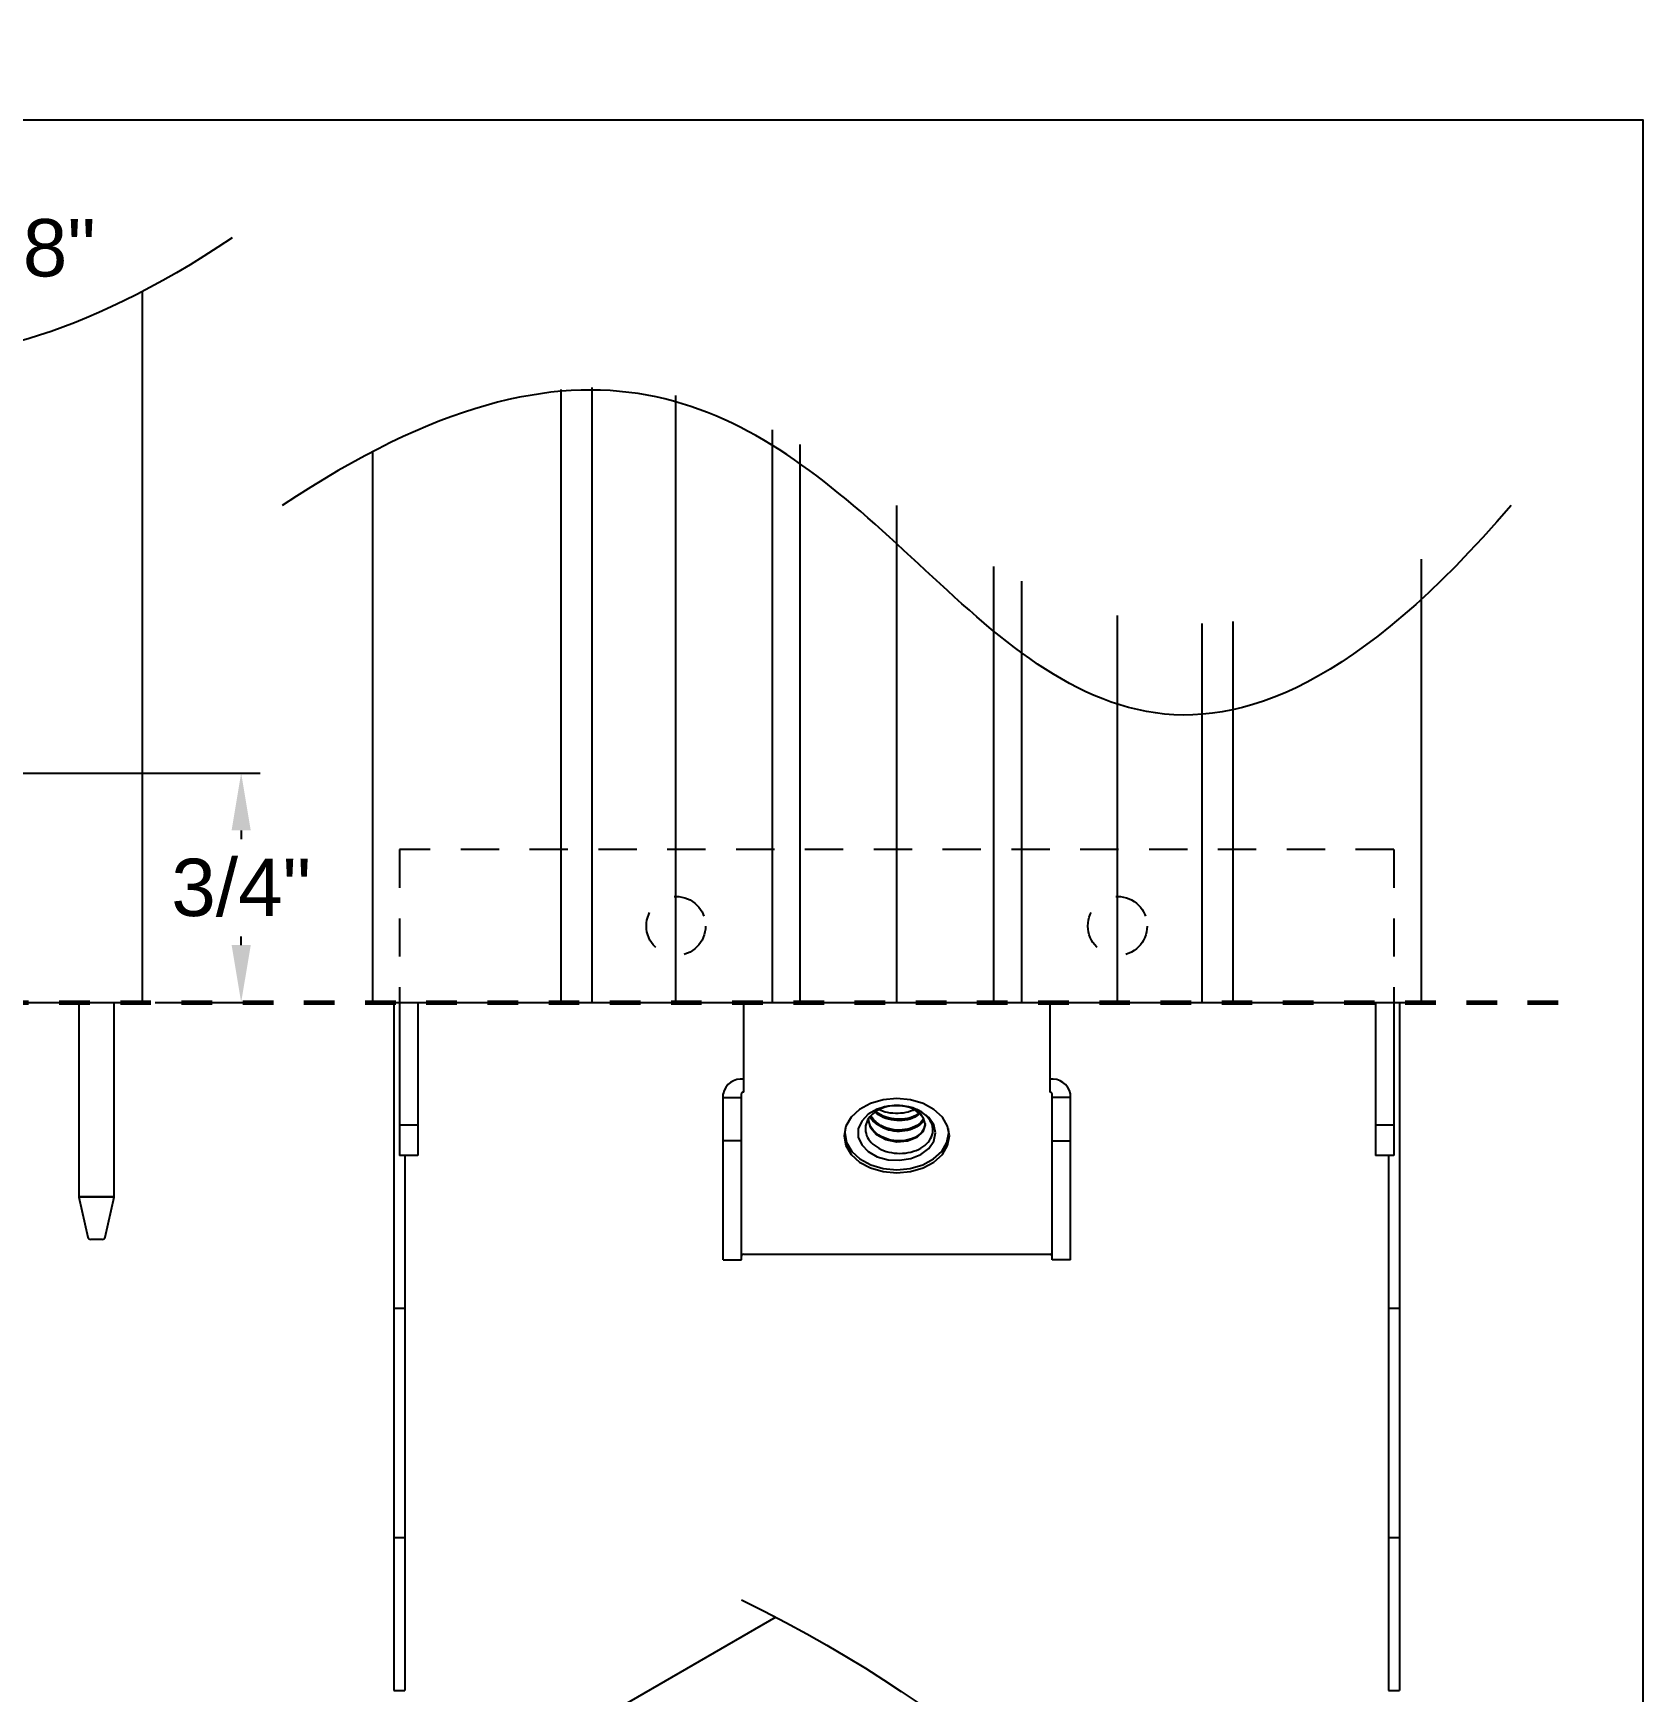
# Model space of a CAD drawing. Header units: inches. Extents: x -3.4 to 11.5, y -14.4 to 0.3.
# Drawn here: x 6.2 to 11.46, y -5.14 to 0.28 of the extents above; entities that cross this region are included whole.
import ezdxf

# ---------------------------------------------------------------- set-up
doc = ezdxf.new("R2010")
doc.units = ezdxf.units.IN
doc.header["$LTSCALE"] = 0.5
doc.header["$MEASUREMENT"] = 0
doc.linetypes.add('HIDDEN', pattern=[0.375, 0.25, -0.125])
doc.linetypes.add('PHANTOM', pattern=[0.5, 0.25, -0.05, 0.05, -0.05, 0.05, -0.05])
doc.layers.get('Defpoints').update_dxf_attribs({"linetype": 'CONTINUOUS'})
for name, color, linetype in [('Brackets', 181, 'CONTINUOUS'), ('Dimension', 10, 'CONTINUOUS'), ('FAB DWG', 221, 'CONTINUOUS'), ('Hardware', 242, 'CONTINUOUS'), ('Housing', 150, 'CONTINUOUS')]:
    doc.layers.add(name, color=color, linetype=linetype)
doc.layers.add('Text-Unprinted', color=131, linetype='CONTINUOUS', plot=False)
doc.styles.get("Standard").update_dxf_attribs({"font": 'arial.ttf'})
doc.dimstyles.new('AD_X-SectionDetails', dxfattribs={"dimtxt": 0.1875, "dimasz": 0.1875, "dimexe": 0.0625, "dimexo": 0.042969, "dimgap": 0.0625, "dimtad": 0, "dimtih": 1, "dimtoh": 1, "dimdec": 3, "dimzin": 0, "dimdsep": 46, "dimtxsty": 'Standard', "dimcen": 0.125, "dimclrd": 256, "dimclre": 256, "dimclrt": 256, "dimadec": 0, "dimazin": 0, "dimtfac": 1, "dimtdec": 3, "dimtofl": 0, "dimtmove": 0, "dimatfit": 3, "dimfxl": 1, "dimfrac": 2, "dimtolj": 1, "dimtzin": 0, "dimarcsym": 0})

# ---------------------------------------------------------------- blocks, each defined once
blk = doc.blocks.new('*D0')
at = {"layer": 'Defpoints', "color": 0, "ltscale": 0.5, "transparency": 16777216}
for p in [(4.8412, -2.1365), (6.879, -2.1365), (6.555, -2.8865)]:
    blk.add_point(p, dxfattribs=at)
at = {"layer": 'FAB DWG', "lineweight": -2, "ltscale": 0.5, "transparency": 16777216}
for p, q in [((4.8842, -2.1365), (6.9415, -2.1365)), ((6.879, -2.324), (6.879, -2.352)), ((6.879, -2.699), (6.879, -2.671)), ((6.598, -2.8865), (6.9415, -2.8865))]:
    blk.add_line(p, q, dxfattribs=at)
at = {"layer": 'FAB DWG', "ltscale": 0.5, "transparency": 16777216}
for points in [[(6.8478, -2.324), (6.9103, -2.324), (6.879, -2.1365)], [(6.8478, -2.699), (6.9103, -2.699), (6.879, -2.8865)]]:
    blk.add_solid(points, dxfattribs=at)
at = {"layer": 'FAB DWG', "ltscale": 0.5, "transparency": 16777216, "insert": (6.879, -2.5115), "char_height": 0.1875, "attachment_point": 5}
blk.add_mtext('\\A1;3/4"', dxfattribs=at)
blk = doc.blocks.new('*D1')
at = {"layer": 'Defpoints', "color": 0, "ltscale": 0.5, "transparency": 16777216}
for p in [(4.9994, -1.7286), (4.6831, -2.5444)]:
    blk.add_point(p, dxfattribs=at)
at = {"layer": 'FAB DWG', "lineweight": -2, "ltscale": 0.5, "transparency": 16777216}
for p, q in [((5.5048, -0.4248), (5.0672, -1.5537)), ((5.6923, -0.4248), (5.5048, -0.4248)), ((4.8412, -2.2615), (4.8412, -2.0115)), ((4.7162, -2.1365), (4.9662, -2.1365))]:
    blk.add_line(p, q, dxfattribs=at)
at = {"layer": 'FAB DWG', "ltscale": 0.5, "transparency": 16777216}
blk.add_solid([(5.038, -1.5424), (5.0963, -1.565), (4.9994, -1.7286)], dxfattribs=at)
at = {"layer": 'FAB DWG', "ltscale": 0.5, "transparency": 16777216, "insert": (6.0738, -0.4248), "char_height": 0.1875, "attachment_point": 5}
blk.add_mtext('\\A1;∅7/8"', dxfattribs=at)

msp = doc.modelspace()

# ---------------------------------------------------------------- linework, layer by layer
at = {"layer": 'Brackets', "linetype": 'HIDDEN', "transparency": 16777216}
for p, q in [((10.647, -2.3865), (7.397, -2.3865)), ((7.397, -2.3865), (7.397, -2.8865)), ((10.647, -2.3865), (10.647, -2.8865))]:
    msp.add_line(p, q, dxfattribs=at)
at = {"layer": 'Brackets', "transparency": 16777216}
for p, q in [((7.3783, -2.8865), (7.3783, -5.1365)), ((7.397, -2.8865), (7.397, -3.3865)), ((7.4568, -2.8865), (7.4568, -3.3865)), ((8.522, -3.1797), (8.522, -2.8865)), ((9.522, -2.8865), (9.522, -3.1797)), ((10.5872, -2.8865), (10.5872, -3.3865)), ((10.647, -2.8865), (10.647, -3.3865)), ((10.6658, -2.8865), (10.6658, -5.1365)), ((8.4542, -3.7277), (8.4542, -3.1854)), ((8.4542, -3.1974), (8.514, -3.1974)), ((8.514, -3.7277), (8.514, -3.1854)), ((9.53, -3.7277), (9.53, -3.1854)), ((9.5898, -3.1974), (9.53, -3.1974)), ((9.5898, -3.7277), (9.5898, -3.1854)), ((7.397, -3.2865), (7.4568, -3.2865)), ((9.192, -3.3132), (9.1908, -3.2988)), ((10.5872, -3.2865), (10.647, -3.2865)), ((8.514, -3.3388), (8.4542, -3.3388)), ((9.53, -3.3388), (9.5898, -3.3388)), ((7.4568, -3.3865), (7.397, -3.3865)), ((7.4142, -3.3865), (7.4142, -5.1365)), ((10.647, -3.3865), (10.5872, -3.3865)), ((10.6299, -3.3865), (10.6299, -5.1365)), ((8.4542, -3.7277), (8.514, -3.7277)), ((9.522, -3.7101), (8.522, -3.7101)), ((9.5898, -3.7277), (9.53, -3.7277)), ((7.3783, -3.8865), (7.4142, -3.8865)), ((10.6299, -3.8865), (10.6658, -3.8865)), ((7.3783, -4.6365), (7.4142, -4.6365)), ((10.6299, -4.6365), (10.6658, -4.6365)), ((7.3783, -5.1365), (7.4142, -5.1365)), ((10.6299, -5.1365), (10.6658, -5.1365))]:
    msp.add_line(p, q, dxfattribs=at)
at = {"layer": 'Brackets', "transparency": 16777216, "flags": 128}
for points in [[(9.022, -3.2006), (8.9775, -3.2048), (8.936, -3.2169), (8.9004, -3.2362), (8.8731, -3.2614), (8.8559, -3.2908), (8.85, -3.3222), (8.8559, -3.3537), (8.8731, -3.3831), (8.9004, -3.4082), (8.936, -3.4276), (8.9775, -3.4397), (9.022, -3.4439), (9.0665, -3.4397), (9.108, -3.4276), (9.1436, -3.4082), (9.171, -3.3831), (9.1881, -3.3537), (9.194, -3.3222), (9.1881, -3.2908), (9.171, -3.2614), (9.1436, -3.2362), (9.108, -3.2169), (9.0665, -3.2048), (9.022, -3.2006)], [(9.149, -3.3132), (9.1434, -3.2867), (9.1269, -3.2626), (9.1012, -3.243), (9.0684, -3.2296), (9.0315, -3.2236), (8.9937, -3.2256), (8.9585, -3.2354), (8.9289, -3.2521), (8.9076, -3.2742), (8.8964, -3.2998), (8.8964, -3.3266), (8.9076, -3.3522), (8.9289, -3.3743), (8.9585, -3.391), (8.9937, -3.4007), (9.0315, -3.4027), (9.0684, -3.3968), (9.1012, -3.3834), (9.1269, -3.3638), (9.1434, -3.3397), (9.149, -3.3132)], [(8.8532, -3.2988), (8.852, -3.3132), (8.8578, -3.3443), (8.8748, -3.3733), (8.9018, -3.3982), (8.937, -3.4173), (8.978, -3.4293), (9.022, -3.4334), (9.066, -3.4293), (9.107, -3.4173), (9.1422, -3.3982), (9.1692, -3.3733), (9.1862, -3.3443), (9.192, -3.3132), (9.192, -3.3132)], [(9.1082, -3.2651), (9.1145, -3.2867), (9.1073, -3.3097), (9.0877, -3.3284), (9.0572, -3.3405), (9.022, -3.3433), (8.9868, -3.3362), (8.9563, -3.3194), (8.9367, -3.2966), (8.9295, -3.269), (8.9295, -3.269)]]:
    msp.add_lwpolyline(points, dxfattribs=at)
at = {"layer": 'Brackets', "linetype": 'HIDDEN', "transparency": 16777216}
for centre in [(8.3003, -2.6365), (9.7437, -2.6365)]:
    msp.add_circle(centre, 0.0968, dxfattribs=at)
at = {"layer": 'Brackets', "transparency": 16777216}
for centre, radius, start, end in [((8.5135, -3.1974), 0.0605, 81.9505, 168.5782), ((9.5305, -3.1974), 0.0605, 11.4218, 98.0495), ((8.521, -3.1868), 0.00714, 81.9505, 168.5782), ((9.523, -3.1868), 0.00714, 11.4218, 98.0495), ((9.0221, -3.3938), 0.1704, 79.1493, 111.9464), ((9.038, -3.3089), 0.0827, 31.9678, 75.3769), ((8.521, -3.7171), 0.00714, 81.9505, 168.5782), ((9.523, -3.7171), 0.00714, 11.4218, 98.0495)]:
    msp.add_arc(centre, radius, start, end, dxfattribs=at)
for points, knots in [([(9.0589, -3.2288), (9.0492, -3.2266), (9.0299, -3.2221), (8.9978, -3.2244), (8.9674, -3.2336), (8.942, -3.2499), (8.9248, -3.2714), (8.9176, -3.2962), (8.9217, -3.3219), (8.9374, -3.3453), (8.9627, -3.3645), (8.9955, -3.3772), (9.0323, -3.3812), (9.069, -3.3769), (9.1018, -3.3642), (9.1264, -3.3442), (9.1403, -3.3193), (9.1416, -3.2924), (9.1294, -3.2662), (9.1049, -3.2441), (9.0777, -3.2316), (9.0594, -3.2275), (9.0542, -3.2264)], [0, 0, 0, 0, 0.044306, 0.088571, 0.134762, 0.181606, 0.228425, 0.276715, 0.326098, 0.375467, 0.425873, 0.477795, 0.529711, 0.582251, 0.636712, 0.691172, 0.745861, 0.802861, 0.859862, 0.916796, 0.976249, 1, 1, 1, 1]), ([(9.0936, -3.2521), (9.0918, -3.254), (9.0834, -3.2627), (9.0579, -3.271), (9.022, -3.2744), (8.9862, -3.2667), (8.9616, -3.2555), (8.954, -3.246), (8.9529, -3.2447)], [0, 0, 0, 0, 0.065371, 0.292439, 0.51364, 0.734841, 0.961908, 1, 1, 1, 1]), ([(9.0929, -3.2483), (9.0913, -3.25), (9.0832, -3.2584), (9.0579, -3.2666), (9.0219, -3.27), (8.9864, -3.2622), (8.9627, -3.2519), (8.9556, -3.2435), (8.9553, -3.2431)], [0, 0, 0, 0, 0.060039, 0.295256, 0.524396, 0.753535, 0.988752, 1, 1, 1, 1]), ([(8.9584, -3.2357), (8.972, -3.2314), (8.9991, -3.2228), (9.041, -3.2229), (9.075, -3.2318), (9.0987, -3.2467), (9.1051, -3.2591), (9.1082, -3.2651)], [0, 0, 0, 0, 0.219911, 0.440069, 0.644308, 0.830406, 1, 1, 1, 1]), ([(9.0808, -3.2351), (9.0786, -3.2366), (9.0685, -3.2433), (9.0432, -3.2491), (9.0094, -3.2501), (8.9816, -3.2456), (8.9687, -3.2387), (8.9652, -3.2368)], [0, 0, 0, 0, 0.0748662, 0.3476645, 0.620406, 0.898009, 1, 1, 1, 1]), ([(9.1145, -3.2823), (9.1131, -3.2901), (9.1103, -3.3056), (9.0889, -3.3255), (9.0584, -3.3376), (9.022, -3.3405), (8.9856, -3.3333), (8.9551, -3.3164), (8.9337, -3.2926), (8.9309, -3.274), (8.9295, -3.2646)], [0, 0, 0, 0, 0.1262574, 0.2485439, 0.3759173, 0.5, 0.6240827, 0.7514561, 0.8737426, 1, 1, 1, 1]), ([(9.1092, -3.2684), (9.1087, -3.2704), (9.1063, -3.2799), (9.0884, -3.2944), (9.0586, -3.3067), (9.022, -3.3096), (8.9854, -3.3024), (8.9559, -3.2852), (8.9387, -3.2696), (8.9364, -3.2602), (8.9363, -3.2596)], [0, 0, 0, 0, 0.041269, 0.196628, 0.358449, 0.51609, 0.673731, 0.835552, 0.990911, 1, 1, 1, 1]), ([(9.1085, -3.2661), (9.1082, -3.2674), (9.1058, -3.2761), (9.0883, -3.29), (9.0586, -3.3023), (9.0219, -3.3052), (8.9858, -3.2979), (8.9548, -3.2815), (8.9432, -3.2655), (8.9376, -3.2579)], [0, 0, 0, 0, 0.027241, 0.187688, 0.354809, 0.517612, 0.680416, 0.847537, 1, 1, 1, 1])]:
    msp.add_open_spline(points, degree=3, knots=knots, dxfattribs=at)
at = {"layer": 'Dimension', "transparency": 16777216}
for points in [[(6.8498, -0.3865), (5.8455, -1.056), (4.8413, -0.3865), (3.837, 0.283), (2.8328, -0.3865)], [(11.0305, -1.2615), (10.0263, -2.431), (9.022, -1.2615), (8.0178, -0.592), (7.0135, -1.2615)]]:
    msp.add_open_spline(points, degree=3, dxfattribs=at)
at = {"layer": 'FAB DWG', "linetype": 'PHANTOM', "lineweight": 60, "ltscale": 0.5, "transparency": 16777216}
msp.add_line((2.4842, -2.8865), (11.2549, -2.8865), dxfattribs=at)
at = {"layer": 'Hardware', "transparency": 16777216}
for p, q in [((6.3486, -2.8865), (6.3486, -3.5206)), ((6.4636, -3.5206), (6.4636, -2.8865)), ((6.3486, -3.5206), (6.4636, -3.5206)), ((6.3489, -3.5227), (6.3779, -3.6537)), ((6.4634, -3.5227), (6.3489, -3.5227)), ((6.4344, -3.6537), (6.4634, -3.5227)), ((6.4246, -3.6615), (6.3877, -3.6615)), ((6.4325, -3.6537), (6.4344, -3.6537))]:
    msp.add_line(p, q, dxfattribs=at)
for centre, start, end in [((6.3586, -3.5206), 180, 192.5), ((6.4536, -3.5206), 347.5, 0), ((6.3877, -3.6515), 192.5, 270), ((6.4246, -3.6515), 270, 347.5)]:
    msp.add_arc(centre, 0.01, start, end, dxfattribs=at)
at = {"layer": 'Housing', "transparency": 16777216}
for p, q in [((6.555, -0.5624), (6.555, -2.8865)), ((7.9239, -0.8823), (7.9239, -2.8865)), ((8.0252, -0.8753), (8.0252, -2.8865)), ((8.6144, -1.0145), (8.6144, -2.8865)), ((8.7056, -1.0624), (8.7056, -2.8865)), ((7.3083, -1.0855), (7.3083, -2.8865)), ((9.3384, -1.4605), (9.3384, -2.8865)), ((10.7358, -1.4374), (10.7358, -2.8865)), ((9.4296, -1.5085), (9.4296, -2.8865)), ((10.0188, -1.6476), (10.0188, -2.8865)), ((10.1201, -1.6407), (10.1201, -2.8865)), ((3.1276, -2.8865), (6.555, -2.8865)), ((7.3083, -2.8865), (10.7358, -2.8865)), ((8.6268, -4.8966), (6.2913, -6.2448))]:
    msp.add_line(p, q, dxfattribs=at)
at = {"layer": 'Housing', "ltscale": 0.5, "transparency": 16777216}
for p, q in [((8.3003, -2.8865), (8.3003, -0.9015)), ((9.022, -2.8865), (9.022, -1.2615)), ((9.7437, -2.8865), (9.7437, -1.6215))]:
    msp.add_line(p, q, dxfattribs=at)
at = {"layer": 'Housing', "color": 1, "transparency": 16777216}
msp.add_open_spline([(8.5148, -4.8395), (10.1035, -5.6268), (9.9878, -7.3962), (9.872, -9.1656), (11.4607, -9.9529)], degree=3, dxfattribs=at)
at = {"layer": 'Text-Unprinted', "ltscale": 0.5, "transparency": 16777216}
msp.add_lwpolyline([(0, 0), (11.4607, 0), (11.4607, -14.3808), (0, -14.3808)], close=True, dxfattribs=at)

# ---------------------------------------------------------------- dimensions: what is measured, and where the dimension line sits
at = {"layer": 'FAB DWG', "ltscale": 0.5, "transparency": 16777216}
dim = msp.add_diameter_dim_2p(p1=(4.6831, -2.5444), p2=(4.9994, -1.7286), dimstyle='AD_X-SectionDetails', override={"dimlunit": 5, "dimpost": '"'}, dxfattribs=at)
dim.commit()
dim.dimension.update_dxf_attribs({"geometry": '*D1', "text_midpoint": (6.0738, -0.4248), "dimtype": 131})
dim = msp.add_linear_dim(base=(6.879, -2.1365), p1=(6.555, -2.8865), p2=(4.8412, -2.1365), angle=90, dimstyle='AD_X-SectionDetails', override={"dimlunit": 5, "dimpost": '"'}, dxfattribs=at)
dim.commit()
dim.dimension.update_dxf_attribs({"geometry": '*D0', "text_midpoint": (6.879, -2.5115), "dimtype": 128})

doc.saveas('drawing.dxf')
